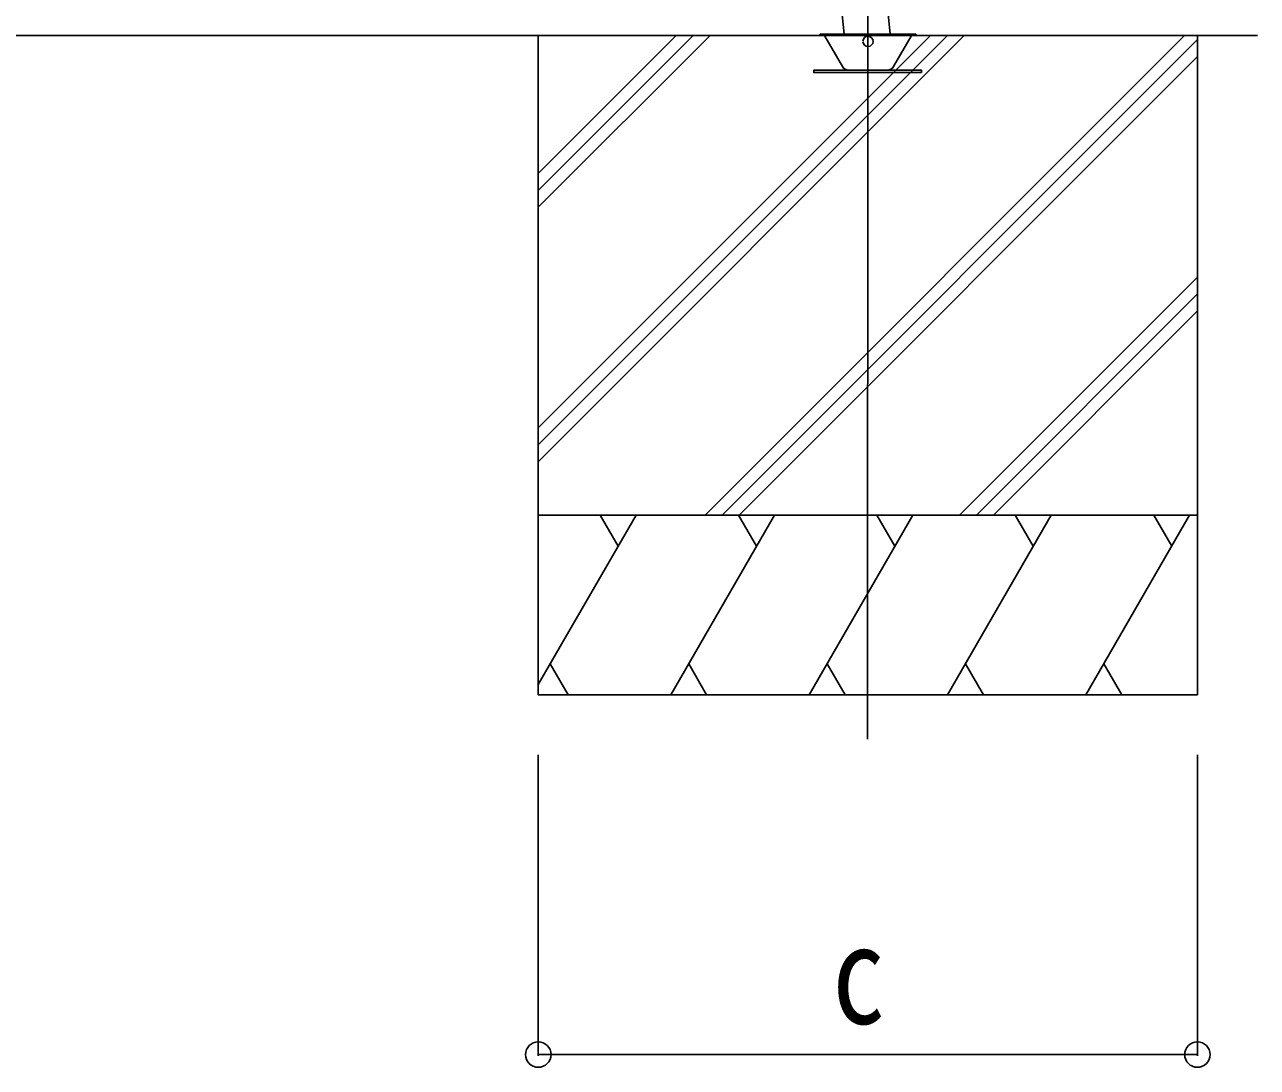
# Model space of a CAD drawing. Units: millimetres, scale not verified. Extents: x -10512 to 10512, y -7425 to 7425.
# Drawn here: x -6235 to -5206, y -4001 to -3132 of the extents above; entities that cross this region are included whole.
import ezdxf
from ezdxf.enums import TextEntityAlignment as Align

# ---------------------------------------------------------------- set-up
doc = ezdxf.new("R2010")
doc.units = ezdxf.units.MM
doc.header["$LTSCALE"] = 30
for name, color, linetype in [('0-3_YKK_12', 2, 'Continuous'), ('0-4_YKK_13', 4, 'Continuous'), ('0-5_YKK_A1', 4, 'Continuous'), ('0-6_YKK_D', 6, 'Continuous')]:
    doc.layers.add(name, color=color, linetype=linetype)
doc.styles.add('ＭＳ ゴシック', font='')
doc.styles.get('ＭＳ ゴシック').set_extended_font_data('MS Gothic')

msp = doc.modelspace()

# ---------------------------------------------------------------- linework, layer by layer
at = {"layer": '0-3_YKK_12'}
msp.add_line((-5531.79, -3727.65), (-5531.35, -3135.71), dxfattribs=at)
at = {"layer": '0-4_YKK_13'}
for p, q in [((-5553.73, -3115.35), (-5551.16, -3139.8)), ((-5512.75, -3139.8), (-5515.74, -3111.36)), ((-5571.35, -3139.8), (-5491.35, -3139.8)), ((-5571.35, -3140.8), (-5571.35, -3139.8)), ((-5571.35, -3140.8), (-5491.35, -3140.8)), ((-5552.65, -3166.8), (-5567.38, -3141.3)), ((-5495.31, -3141.3), (-5510.04, -3166.8)), ((-5491.35, -3139.8), (-5491.35, -3140.8))]:
    msp.add_line(p, q, dxfattribs=at)
msp.add_lwpolyline([(-5486.6, -3171.8), (-5486.6, -3169.8), (-5576.6, -3169.8), (-5576.6, -3171.8)], close=True, dxfattribs=at)
for centre, radius, start, end in [((-5568.24, -3141.8), 1, 30, 90), ((-5531.35, -3145.8), 4.25, 183.37229, 176.62771), ((-5494.45, -3141.8), 1, 90, 150), ((-5547.46, -3163.8), 6, 210, 270), ((-5515.23, -3163.8), 6, 270, 330)]:
    msp.add_arc(centre, radius, start, end, dxfattribs=at)
at = {"layer": '0-5_YKK_A1'}
for p, q in [((-7650.48, -3140.8), (-5206.47, -3140.8)), ((-5806.47, -3140.8), (-5806.47, -3690.8)), ((-5806.47, -3468.01), (-5479.26, -3140.8)), ((-5806.47, -3482.15), (-5465.11, -3140.8)), ((-5806.47, -3496.29), (-5450.97, -3140.8)), ((-5806.47, -3255.88), (-5691.39, -3140.8)), ((-5806.47, -3270.02), (-5677.25, -3140.8)), ((-5806.47, -3284.16), (-5663.11, -3140.8)), ((-5667.13, -3540.8), (-5267.12, -3140.8)), ((-5652.99, -3540.8), (-5256.47, -3144.29)), ((-5256.47, -3140.8), (-5256.47, -3690.8)), ((-5638.84, -3540.8), (-5256.47, -3158.43)), ((-5455, -3540.8), (-5256.47, -3342.28)), ((-5440.85, -3540.8), (-5256.47, -3356.42)), ((-5426.71, -3540.8), (-5256.47, -3370.56)), ((-5806.47, -3540.8), (-5256.47, -3540.8)), ((-5806.47, -3682.18), (-5724.84, -3540.8)), ((-5739.84, -3566.79), (-5754.84, -3540.8)), ((-5695.97, -3690.8), (-5609.37, -3540.8)), ((-5624.37, -3566.79), (-5639.37, -3540.8)), ((-5580.5, -3690.8), (-5493.9, -3540.8)), ((-5508.9, -3566.79), (-5523.9, -3540.8)), ((-5465.03, -3690.8), (-5378.43, -3540.8)), ((-5393.43, -3566.79), (-5408.43, -3540.8)), ((-5349.56, -3690.8), (-5262.96, -3540.8)), ((-5277.96, -3566.78), (-5292.96, -3540.8)), ((-5796.44, -3664.82), (-5781.44, -3690.8)), ((-5680.97, -3664.82), (-5665.97, -3690.8)), ((-5565.5, -3664.82), (-5550.5, -3690.8)), ((-5450.03, -3664.82), (-5435.03, -3690.8)), ((-5334.56, -3664.82), (-5319.56, -3690.8)), ((-5806.47, -3690.8), (-5256.47, -3690.8))]:
    msp.add_line(p, q, dxfattribs=at)
at = {"layer": '0-6_YKK_D'}
for p, q in [((-5531.35, -3144.8), (-5531.35, -2474.05)), ((-5806.47, -3740.8), (-5806.47, -3991.75)), ((-5256.47, -3740.8), (-5256.47, -3991.75)), ((-5806.47, -3990.75), (-5256.47, -3990.75))]:
    msp.add_line(p, q, dxfattribs=at)
for centre in [(-5806.47, -3990.75), (-5256.47, -3990.75)]:
    msp.add_circle(centre, 10.62, dxfattribs=at)

# ---------------------------------------------------------------- texts
at = {"layer": '0-6_YKK_D', "style": 'ＭＳ ゴシック', "width": 0.8}
msp.add_text('c', height=82.48, dxfattribs=at).set_placement((-5561.47, -3989.75), align=Align.BOTTOM_LEFT)

doc.saveas('drawing.dxf')
